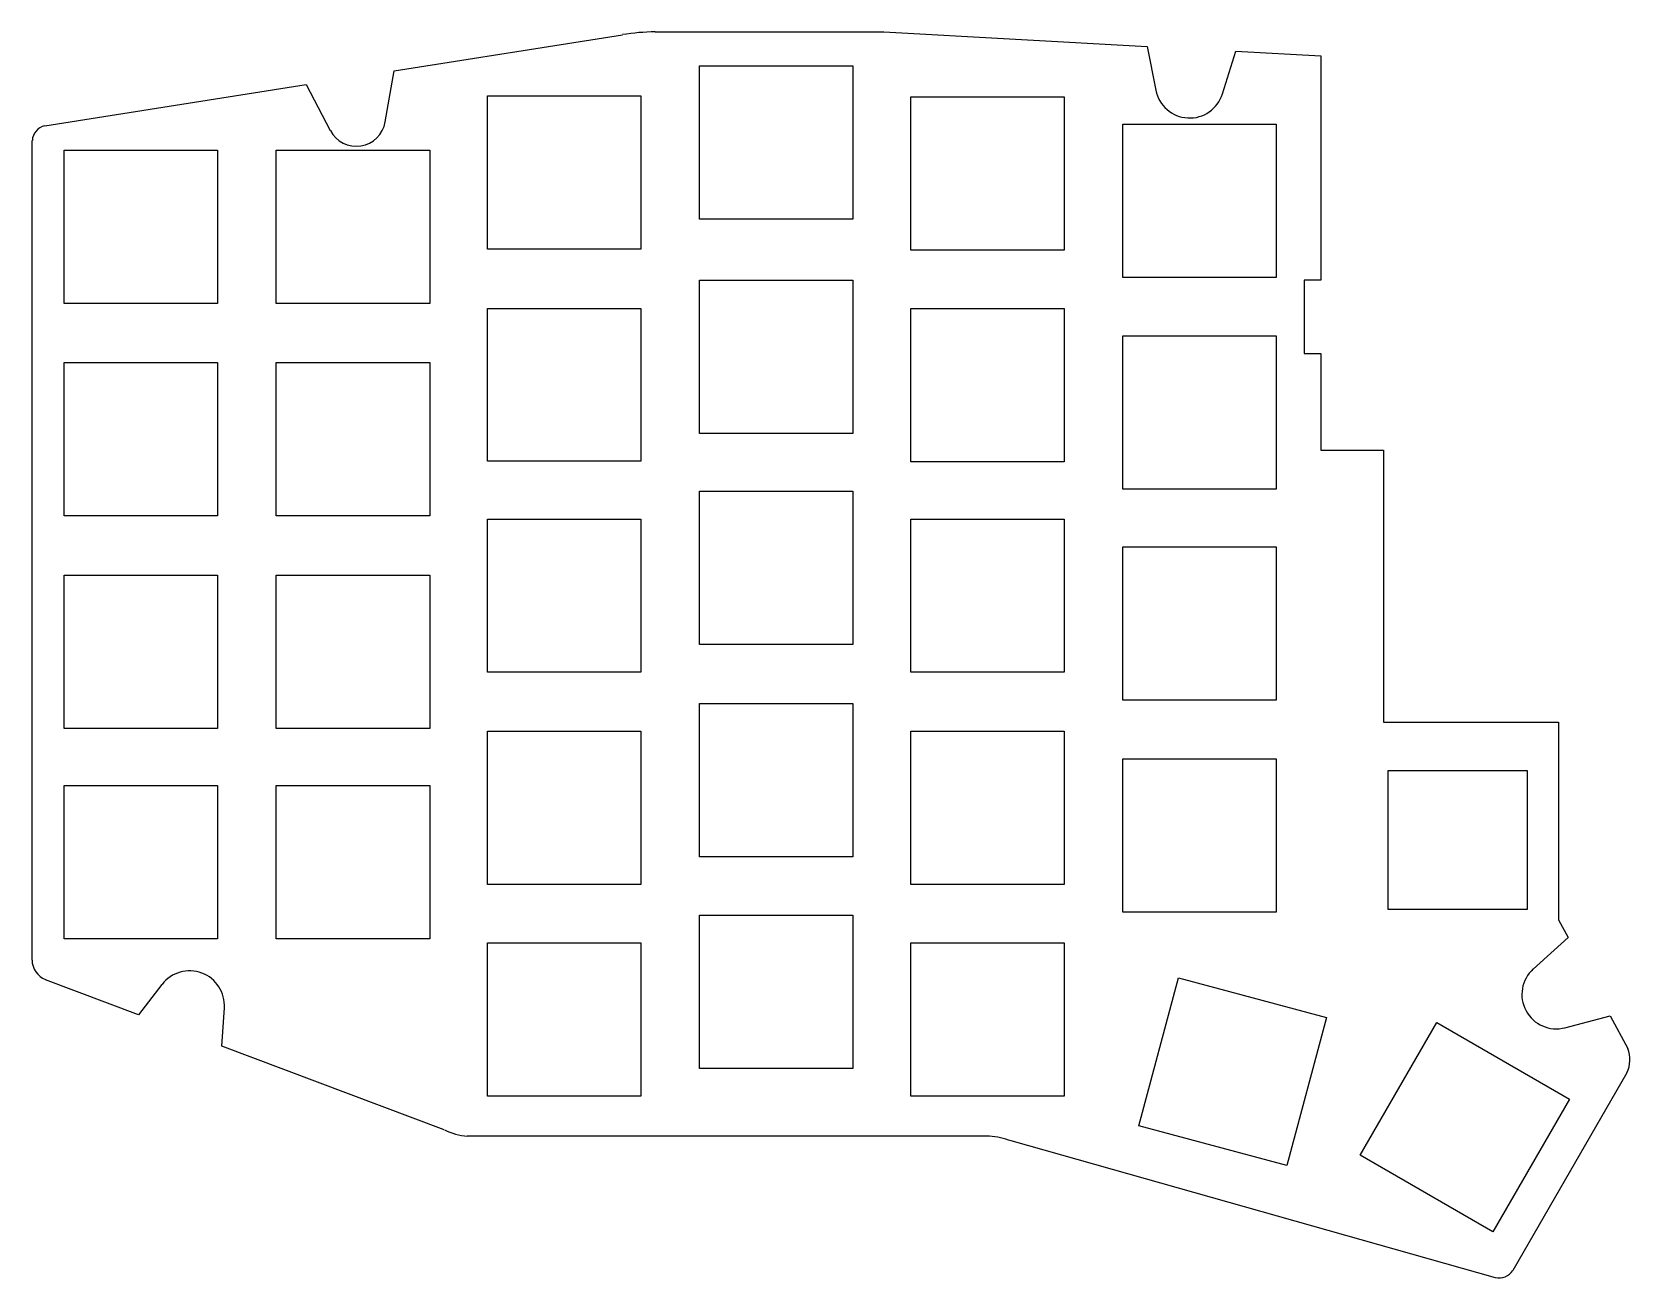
# Model space of a CAD drawing. Header units: millimetres. Extents: x -1 to 143, y -103 to 9.
import ezdxf

# ---------------------------------------------------------------- set-up
doc = ezdxf.new("R2010")
doc.units = ezdxf.units.MM

msp = doc.modelspace()

# ---------------------------------------------------------------- linework, layer by layer
at = {"color": 7, "linetype": 'Continuous', "lineweight": 25}
for p, q in [((32.08, 5.55), (52.65, 8.8)), ((55.58, 9.05), (76.16, 9.05)), ((76.16, 9.05), (99.86, 7.75)), ((99.86, 7.75), (100.64, 3.8)), ((106.63, 3.47), (107.85, 7.32)), ((107.85, 7.32), (115.48, 6.9)), ((59.58, -7.8), (59.58, 6)), ((59.58, 6), (73.38, 6)), ((73.38, 6), (73.38, -7.8)), ((115.48, 6.9), (115.48, -13.3)), ((31.28, 0.95), (32.08, 5.55)), ((0.65, 0.6), (24.17, 4.31)), ((24.17, 4.31), (26.34, 0.17)), ((40.48, -10.5), (40.48, 3.3)), ((40.48, 3.3), (54.28, 3.3)), ((54.28, 3.3), (54.28, -10.5)), ((78.58, -10.6), (78.58, 3.2)), ((78.58, 3.2), (92.38, 3.2)), ((92.38, 3.2), (92.38, -10.6)), ((97.68, 0.75), (111.48, 0.75)), ((97.68, -13.05), (97.68, 0.75)), ((111.48, 0.75), (111.48, -13.05)), ((-0.51, -74.51), (-0.49, -0.73)), ((2.38, -1.6), (16.18, -1.6)), ((2.38, -15.4), (2.38, -1.6)), ((16.18, -1.6), (16.18, -15.4)), ((21.48, -15.4), (21.48, -1.6)), ((21.48, -1.6), (35.31, -1.6)), ((35.31, -1.6), (35.31, -15.4)), ((73.38, -7.8), (59.58, -7.8)), ((54.28, -10.5), (40.48, -10.5)), ((92.38, -10.6), (78.58, -10.6)), ((59.58, -27.1), (59.58, -13.3)), ((59.58, -13.3), (73.38, -13.3)), ((73.38, -13.3), (73.38, -27.1)), ((111.48, -13.05), (97.68, -13.05)), ((113.98, -13.3), (113.98, -19.9)), ((115.48, -13.3), (113.98, -13.3)), ((16.18, -15.4), (2.38, -15.4)), ((35.31, -15.4), (21.48, -15.4)), ((40.48, -29.6), (40.48, -15.85)), ((40.48, -15.85), (54.28, -15.85)), ((54.28, -15.85), (54.28, -29.6)), ((78.58, -29.65), (78.58, -15.85)), ((78.58, -15.85), (92.38, -15.85)), ((92.38, -15.85), (92.38, -29.65)), ((97.68, -32.1), (97.68, -18.3)), ((97.68, -18.3), (111.48, -18.3)), ((111.48, -18.3), (111.48, -32.1)), ((113.98, -19.9), (115.48, -19.9)), ((115.48, -19.9), (115.48, -28.6)), ((2.38, -20.7), (16.18, -20.7)), ((2.38, -34.5), (2.38, -20.7)), ((16.18, -20.7), (16.18, -34.5)), ((21.48, -34.5), (21.48, -20.7)), ((21.48, -20.7), (35.31, -20.7)), ((35.31, -20.7), (35.31, -34.5)), ((73.38, -27.1), (59.58, -27.1)), ((115.48, -28.6), (121.13, -28.6)), ((121.13, -28.6), (121.13, -53.1)), ((54.28, -29.6), (40.48, -29.6)), ((92.38, -29.65), (78.58, -29.65)), ((59.58, -46.1), (59.58, -32.3)), ((59.58, -32.3), (73.38, -32.3)), ((73.38, -32.3), (73.38, -46.1)), ((111.48, -32.1), (97.68, -32.1)), ((16.18, -34.5), (2.38, -34.5)), ((35.31, -34.5), (21.48, -34.5)), ((40.48, -48.6), (40.48, -34.8)), ((40.48, -34.8), (54.28, -34.8)), ((54.28, -34.8), (54.28, -48.6)), ((78.58, -48.6), (78.58, -34.8)), ((78.58, -34.8), (92.38, -34.8)), ((92.38, -34.8), (92.38, -48.6)), ((97.68, -51.1), (97.68, -37.3)), ((97.68, -37.3), (111.48, -37.3)), ((111.48, -37.3), (111.48, -51.1)), ((2.38, -39.85), (16.18, -39.85)), ((2.38, -53.65), (2.38, -39.85)), ((16.18, -39.85), (16.18, -53.65)), ((21.48, -53.65), (21.48, -39.85)), ((21.48, -39.85), (35.31, -39.85)), ((35.31, -39.85), (35.31, -53.65)), ((73.38, -46.1), (59.58, -46.1)), ((54.28, -48.6), (40.48, -48.6)), ((92.38, -48.6), (78.58, -48.6)), ((59.58, -65.2), (59.58, -51.4)), ((59.58, -51.4), (73.38, -51.4)), ((73.38, -51.4), (73.38, -65.2)), ((111.48, -51.1), (97.68, -51.1)), ((121.13, -53.1), (136.88, -53.1)), ((136.88, -53.1), (136.88, -70.87)), ((16.18, -53.65), (2.38, -53.65)), ((35.31, -53.65), (21.48, -53.65)), ((40.48, -67.7), (40.48, -53.9)), ((40.48, -53.9), (54.28, -53.9)), ((54.28, -53.9), (54.28, -67.7)), ((78.58, -67.7), (78.58, -53.9)), ((78.58, -53.9), (92.38, -53.9)), ((92.38, -53.9), (92.38, -67.7)), ((97.68, -70.2), (97.68, -56.4)), ((97.68, -56.4), (111.48, -56.4)), ((111.48, -56.4), (111.48, -70.2)), ((121.56, -69.95), (121.56, -57.45)), ((121.56, -57.45), (134.06, -57.45)), ((134.06, -57.45), (134.06, -69.95)), ((2.38, -72.6), (2.38, -58.8)), ((2.38, -58.8), (16.18, -58.8)), ((16.18, -58.8), (16.18, -72.6)), ((21.48, -72.6), (21.48, -58.8)), ((21.48, -58.8), (35.31, -58.8)), ((35.31, -58.8), (35.31, -72.6)), ((73.38, -65.2), (59.58, -65.2)), ((54.28, -67.7), (40.48, -67.7)), ((92.38, -67.7), (78.58, -67.7)), ((59.58, -84.25), (59.58, -70.45)), ((59.58, -70.45), (73.38, -70.45)), ((73.38, -70.45), (73.38, -84.25)), ((111.48, -70.2), (97.68, -70.2)), ((134.06, -69.95), (121.56, -69.95)), ((136.88, -70.87), (137.75, -72.48)), ((16.18, -72.6), (2.38, -72.6)), ((35.31, -72.6), (21.48, -72.6)), ((40.48, -86.75), (40.48, -72.95)), ((40.48, -72.95), (54.28, -72.95)), ((54.28, -72.95), (54.28, -86.75)), ((78.58, -86.75), (78.58, -72.95)), ((78.58, -72.95), (92.38, -72.95)), ((92.38, -72.95), (92.38, -86.75)), ((137.75, -72.48), (134.61, -75.31)), ((99.11, -89.43), (102.68, -76.1)), ((102.68, -76.1), (116.01, -79.68)), ((9.09, -79.43), (0.7, -76.27)), ((11.19, -76.69), (9.09, -79.43)), ((16.58, -82.25), (16.81, -78.81)), ((116.01, -79.68), (112.44, -93.01)), ((119.02, -92.08), (125.92, -80.13)), ((125.92, -80.13), (137.87, -87.03)), ((137.46, -80.59), (141.55, -79.52)), ((141.55, -79.52), (143.14, -82.47)), ((36.6, -89.78), (16.58, -82.25)), ((73.38, -84.25), (59.58, -84.25)), ((143.03, -84.65), (132.78, -102.46)), ((54.28, -86.75), (40.48, -86.75)), ((92.38, -86.75), (78.58, -86.75)), ((137.87, -87.03), (130.97, -98.98)), ((85.67, -90.35), (38.67, -90.35)), ((112.44, -93.01), (99.11, -89.43)), ((131.21, -103.1), (87.62, -90.79)), ((130.97, -98.98), (119.02, -92.08))]:
    msp.add_line(p, q, dxfattribs=at)
for centre, radius, start, end in [((55.71, -9.97), 19.02, 90.3945, 99.2656), ((103.68, 4.4), 3.1, 191.2328, 342.5271), ((0.92, -0.78), 1.4, 101.1363, 178.0291), ((28.68, 1.4), 2.64, 207.6998, 350.2228), ((1.44, -74.46), 1.95, 181.2544, 247.7087), ((13.68, -78.6), 3.13, 356.2252, 142.5232), ((136.68, -77.6), 3.09, 132.0503, 284.6465), ((140.68, -83.44), 2.64, 332.8298, 21.6053), ((39.15, -84.6), 5.77, 243.863, 265.3076), ((85.07, -97.6), 7.27, 69.5055, 85.2711), ((131.5, -101.57), 1.55, 259.2075, 325.1228)]:
    msp.add_arc(centre, radius, start, end, dxfattribs=at)

doc.saveas('drawing.dxf')
